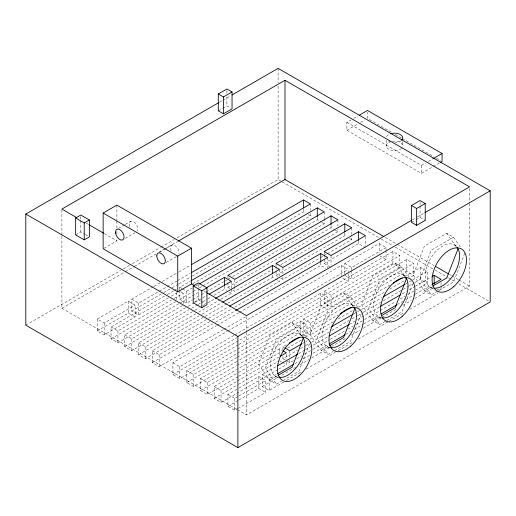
<?xml version="1.0" encoding="UTF-8"?>
<svg xmlns="http://www.w3.org/2000/svg" width="516" height="516" viewBox="0 0 516 516"><rect width="100%" height="100%" fill="white"/><g stroke="black" fill="none" stroke-linecap="round" stroke-linejoin="round"><path stroke-width="0.39" stroke-dasharray="2.58 1.94" d="M309.503 343.92L298.906 371.236L284.245 379.705M361.065 314.154L350.467 341.469L333.71 351.144M412.916 283.645L402.029 311.703L386.671 320.571M464.761 253.137L453.59 281.93L438.929 290.398M219.564 102.174L222.351 100.562M223.047 100.162L230.716 95.737M218.3 110.843L222.261 108.554M222.925 108.173L226.892 105.877L230.755 108.115M75.646 234.877L80.799 231.903L84.766 234.193M118.428 228.388L124.62 224.815M125.304 224.421L130.806 221.248M103.832 248.377L116.893 240.83L116.893 238.45M125.324 238.392L134.947 232.832M439.329 163.037L421.449 173.357L346.855 130.29L346.855 122.35L350.983 119.97M353.731 118.383L357.859 116.003M346.855 130.29L357.859 123.943M360.607 122.35L364.735 119.97M25.8 325.177L120.589 270.455M123.376 268.842L129.651 265.224M132.438 263.611L160.321 247.519M161.018 247.112L174.26 239.469M177.046 237.857L278.111 179.51L281.601 181.522M61.894 236.289L61.894 308.31L124.64 272.087M125.336 271.68L133.702 266.849M134.399 266.45L156.013 253.975M158.799 252.363L163.675 249.544M164.378 249.144L177.62 241.494M159.399 252.337L165.591 248.77M166.275 248.37L171.776 245.197M166.165 262.47L176.478 256.517M97.298 319.03L128.239 301.163L135.108 305.137L135.108 317.043L104.174 334.903L97.298 330.937L97.298 319.03L104.174 322.997L135.108 305.137M168.468 297.784L138.546 315.057L131.677 311.09L131.677 299.183L153.246 286.728M153.942 286.328L161.592 281.904M162.288 281.504L178.297 272.267M178.994 271.861L190.127 265.437M131.677 299.183L138.546 303.15L158.728 291.501M159.425 291.095L166.384 287.083M167.081 286.677L176.82 281.052M177.517 280.652L190.043 273.422M97.298 330.937L128.239 313.077L135.108 317.043M131.677 311.09L162.985 293.011M163.682 292.611L171.338 288.192M172.034 287.786L178.297 284.174M178.994 283.768L191.513 276.537M192.21 276.137L303.543 211.857L305.607 213.05M182.541 305.536L117.925 342.843L111.05 338.87L111.05 326.963L164.546 296.074M167.326 294.475L173.582 290.863M174.279 290.463L176.362 289.257M179.8 289.657L179.8 287.277L190.269 281.226M171.254 296.178L176.82 292.965M192.823 283.723L310.419 215.83L310.419 211.063M111.05 326.963L117.925 330.937L171.422 300.048M174.202 298.442L183.238 293.23L183.238 303.55M182.548 288.863L186.676 291.243L192.255 288.018M195.745 286.006L198.537 284.393M111.05 338.87L175.666 301.57M179.8 290.45L179.8 299.183L192.358 291.927M193.061 291.527L196.551 289.508M199.344 287.896L202.13 286.283M202.833 285.883L317.295 219.797L321.423 222.177M195.809 313.754L131.677 350.783L124.801 346.81L124.801 334.903L179.871 303.111M180.568 302.705L200.085 291.437M346.855 122.35L421.449 165.417L425.577 163.037M428.325 161.45L433.137 158.67M179.8 299.183L186.676 303.15L192.255 299.925M192.952 299.525L200.634 295.094M201.33 294.688L205.516 292.269M206.213 291.869L223.667 281.794M224.363 281.388L227.156 279.782M227.853 279.375L229.949 278.169M232.735 276.557L324.171 223.763L324.171 219.797M194.493 302.008L198.363 299.777L200.343 300.918M124.801 334.903L131.677 338.87L187.443 306.678M188.14 306.272L194.416 302.653M195.113 302.247L202.079 298.222M202.782 297.822L206.961 295.404M124.801 346.81L188.933 309.787M191.72 308.175L197.299 304.956M197.996 304.55L202.175 302.137M202.872 301.737L207.058 299.319M207.755 298.919L211.238 296.906M214.03 295.294L224.486 289.257L226.55 290.45M227.924 282.51L227.924 287.277L331.046 227.737L334.484 229.723M209.664 321.629L145.422 358.717L138.546 354.75L138.546 342.843L194.409 310.593M195.106 310.187L199.292 307.768M202.788 305.756L206.974 303.337M207.671 302.931L214.656 298.899M198.595 312.141L220.203 299.667M220.906 299.267L231.362 293.23L231.362 289.257M232.735 290.05L234.799 291.243L273.119 269.12M280.788 264.695L337.922 231.703L337.922 229.323M138.546 342.843L145.422 346.81L199.189 315.773M201.982 314.16L222.228 302.466M138.546 354.75L227.227 303.556M227.924 303.15L272.609 277.35L274.673 278.543M276.047 271.397L276.047 275.363L344.798 235.677L346.855 236.863M223.209 329.685L159.173 366.657L152.297 362.69L152.297 350.783L207.98 318.636M208.677 318.23L228.162 306.981M212.457 320.017L232.006 308.729M234.799 307.117L279.485 281.317L279.485 278.937M280.859 278.143L282.923 279.337L319.726 258.084M320.423 257.684L323.197 256.084M323.893 255.678L326.673 254.078M327.363 253.679L351.673 239.643L351.673 234.883M152.297 350.783L159.173 354.75L212.766 323.809M215.553 322.203L235.735 310.548M152.297 362.69L216.333 325.719M217.03 325.319L238.605 312.857M239.301 312.457L320.733 265.443L325.544 268.223M324.171 254.723L324.171 263.457L358.543 243.61L365.418 247.583M412.407 219.855L416.593 217.442M417.289 217.036L424.262 213.011M223.905 329.285L245.481 316.83M411.484 222.377L415.451 220.087M416.109 219.706L420.076 217.417L425.229 220.39M238.263 344.811L179.8 378.563L172.925 374.597L172.925 362.69L227.214 331.343M227.911 330.943L341.36 265.443L348.236 269.41L348.236 271.797M344.798 273.777L344.798 263.457L379.17 243.61L386.045 247.583L386.045 249.963M172.925 362.69L179.8 366.657L234.09 335.316M234.78 334.91L348.236 269.41M344.798 263.457L351.673 267.43L386.045 247.583M172.925 374.597L236.954 337.625M236.838 361.51L193.545 386.503L186.676 382.537L186.676 370.623L320.733 293.23L327.608 297.197L327.608 309.103L237.534 361.11M324.171 291.243L392.921 251.55L399.797 255.517L399.797 267.43L331.046 307.117L324.171 303.15L324.171 291.243L331.046 295.21L399.797 255.517M238.96 344.411L348.236 281.317L348.236 272.59M344.798 275.363L351.673 279.337L386.045 259.49L386.045 250.757M186.676 370.623L193.545 374.597L236.838 349.603M237.534 349.197L327.608 297.197M186.676 382.537L320.733 305.137L327.608 309.103M324.171 303.15L392.921 263.457L399.797 267.43M306.053 336.722L298.906 326.551L292.03 322.584L269.687 335.484L258.516 364.277L269.687 380.169L276.563 384.136L281.452 381.318M357.62 306.955L350.467 296.784L343.592 292.811L321.249 305.711L310.077 334.503L321.249 350.403L328.124 354.369L333.013 351.544M409.182 277.182L402.029 267.011L395.153 263.044L372.81 275.944L361.639 304.737L372.81 320.63L379.686 324.603L385.968 320.971M460.291 246.783L453.59 237.244L446.714 233.277L424.371 246.177L413.2 274.97L424.371 290.863L431.247 294.829L438.232 290.798M237.973 376.732L207.297 394.443L200.421 390.47L200.421 378.563L236.67 357.633M237.366 357.233L300.106 321.01L306.981 324.983L306.981 336.89L300.106 332.917L237.366 369.14M333.413 321.629L310.419 334.903L303.543 330.937L303.543 319.03L406.673 259.49L413.542 263.457L413.542 275.363L410.059 277.376M298.906 326.551L276.563 339.451L265.392 368.243L276.563 384.136M350.467 296.784L328.124 309.684L316.953 338.477L328.124 354.369M402.029 267.011L379.686 279.911L368.514 308.703L379.686 324.603M453.59 237.244L431.247 250.144L420.076 278.937L431.247 294.829M200.421 378.563L207.297 382.537L236.573 365.631M237.276 365.225L306.981 324.983M303.543 319.03L310.419 322.997L413.542 263.457M200.421 390.47L236.67 369.546M303.543 330.937L406.673 271.397L413.542 275.363M278.021 369.488L221.048 402.383L214.172 398.41L214.172 386.503L237.799 372.862M238.489 372.462L279.485 348.797L282.233 350.383M282.923 349.99L282.923 346.81L286.412 344.798M301.763 335.929L338.057 314.979M352.718 306.517L390.406 284.755M404.363 276.699L420.417 267.43L427.293 271.397L427.293 283.303L416.128 289.753M238.669 376.332L281.188 351.783M287.464 348.158L301.409 340.108M338.29 318.811L352.925 310.368M358.497 307.149L384.975 291.863M389.857 289.044L404.486 280.594M214.172 386.503L221.048 390.47L278.717 357.175M302.357 343.527L305.15 341.915M305.853 341.515L307.246 340.708M310.039 339.096L330.279 327.408M354.008 313.709L356.801 312.096M357.498 311.69L381.93 297.59M405.66 283.89L408.453 282.278M409.149 281.871L411.942 280.259M412.639 279.859L427.293 271.397M214.172 398.41L237.799 384.775M238.489 384.368L278.788 361.103M282.923 356.337L282.923 358.717L297.577 350.254M300.37 348.642L305.259 345.823M305.956 345.423L310.838 342.598M311.535 342.198L328.989 332.123M331.782 330.511L349.229 320.436M352.022 318.824L356.904 316.005M357.601 315.605L362.49 312.78M363.187 312.38L380.634 302.305M383.427 300.693L402.274 289.811M402.97 289.411L408.556 286.187M409.252 285.78L414.135 282.962M414.838 282.562L420.417 279.337L427.293 283.303M238.237 408.337L234.799 410.317L227.924 406.35L227.924 394.443L238.237 388.49M238.921 388.09L258.858 376.583L265.734 380.55L265.734 392.457L238.921 407.937M283.787 382.034L269.171 390.47L262.296 386.503L262.296 374.597L276.911 366.16M298.48 353.705L304.743 350.087M305.44 349.687L328.402 336.432M349.274 324.377L354.847 321.165M357.627 319.559L379.892 306.704M402.164 293.849L406.337 291.437M409.117 289.831L414.683 286.612M415.38 286.212L431.389 276.976M278.717 369.088L286.361 364.67L286.361 359.91M287.044 361.103L289.798 362.69L293.288 360.671M296.777 358.659L301.66 355.84M304.453 354.228L312.128 349.796M312.831 349.39L329.582 339.722M330.279 339.315L344.933 330.853M347.726 329.24L353.312 326.022M356.105 324.409L363.78 319.972M364.477 319.572L395.888 301.441M400.074 299.022L404.957 296.197M407.75 294.584L415.432 290.153M227.924 394.443L234.799 398.41L238.237 396.423M238.921 396.03L265.734 380.55M262.296 374.597L269.171 378.563L276.828 374.145M294.92 363.703L299.093 361.29M303.266 358.878L310.226 354.86M313.012 353.254L328.318 344.417M345.714 334.374L350.583 331.562M354.066 329.55L363.109 324.332M363.806 323.925L379.808 314.689M397.204 304.646L402.77 301.428M405.557 299.822L414.6 294.604M415.296 294.197L431.305 284.961M269.687 380.169L277.369 375.732M321.249 350.403L328.931 345.965M372.81 320.63L380.492 316.198M424.371 290.863L432.053 286.425M227.924 406.35L238.237 400.397M238.921 399.997L258.858 388.49L265.734 392.457M262.296 386.503L295.7 367.218M299.873 364.812L308.916 359.588M311.703 357.981L345.797 338.296M351.364 335.077L359.717 330.259M363.193 328.253L381.285 317.804M381.982 317.405L397.288 308.568M402.854 305.349L411.207 300.531M414.683 298.525L432.776 288.076M286.567 380.427L301.183 371.991M306.053 369.179L335.277 352.305M338.057 350.699L352.673 342.263M358.239 339.051L388.161 321.778M388.858 321.371L404.163 312.535M409.73 309.323L438.258 292.849M237.431 409.652L246.487 414.883L469.573 286.083L469.573 203.659M391.186 132.07L367.482 118.383L367.482 112.03M395.366 134.483L401.642 138.107M402.338 138.507L433.711 156.619M436.497 158.231L440.683 160.644M454.57 244.99L458.008 246.97M385.291 237.418L396.436 243.855M397.133 244.255L434.053 265.572M449.372 274.422L451.461 275.628M452.158 276.028L458.427 279.646M459.124 280.053L469.573 286.083M282.297 181.929L380.666 238.721M381.363 239.121L392.528 245.571M395.314 247.177L434.388 269.739M435.085 270.139L447.643 277.389M448.34 277.795L451.132 279.401M451.829 279.807L456.015 282.22M458.808 283.832L488.807 301.157M308.362 214.637L310.419 215.83M322.107 222.577L324.171 223.763M335.168 230.117L337.922 231.703M349.609 238.45L351.673 239.643M379.86 255.917L386.045 259.49M436.917 288.863L440.354 290.843M430.267 287.09L433.014 288.676M403.009 274.757L406.447 276.744M324.171 263.457L330.356 267.03M342.734 278.143L348.236 281.317M378.705 316.856L382.143 318.843M351.448 304.524L354.885 306.51M276.047 275.363L278.111 276.557M275.357 278.937L279.485 281.317M227.924 287.277L229.988 288.463M327.144 346.623L330.582 348.61M229.298 292.037L231.362 293.23M299.886 334.297L302.634 335.884M86.262 223.144L88.346 224.35M104.361 233.6L116.893 240.83M204.02 291.134L205.407 291.94M179.8 287.277L181.858 288.463M282.923 346.81L284.297 347.603M85.424 234.574L89.391 236.863M201.001 301.299L205.632 303.976M180.484 291.637L183.238 293.23M282.923 358.717L286.361 360.703M279.485 360.703L281.549 361.897M282.233 362.29L286.361 364.67M275.583 376.396L278.33 377.983M61.894 308.31L236.734 409.252M446.714 233.277L456.55 247.261M395.153 263.044L404.538 276.395M343.592 292.811L352.976 306.162M292.03 322.584L301.415 335.935M469.573 188.45L469.573 202.859M441.045 282.51L441.045 291.243M421.449 165.417L421.449 173.357M420.417 267.43L420.417 279.337M420.076 202.149L420.076 205.362M420.076 206.168L420.076 217.417M406.673 259.49L406.673 271.397M402.732 141.9L402.732 145.867M392.921 251.55L392.921 263.457M386.2 140.313L386.2 145.867M379.17 243.61L379.17 253.137M365.418 236.47L365.418 245.997M358.543 241.23L358.543 243.61M351.673 227.737L351.673 234.083M351.673 267.43L351.673 269.81M351.673 270.603L351.673 279.337M344.798 232.497L344.798 235.677M341.36 265.443L341.36 275.763M337.922 219.797L337.922 226.15M331.046 225.357L331.046 227.737M331.046 255.517L331.046 265.043M331.046 295.21L331.046 307.117M327.608 257.503L327.608 267.823M324.171 211.857L324.171 219.003M324.171 251.55L324.171 253.93M320.733 262.27L320.733 265.443M320.733 293.23L320.733 305.137M317.295 217.417L317.295 219.797M310.419 203.923L310.419 210.27M310.419 322.997L310.419 334.903M303.543 208.683L303.543 211.857M300.106 321.01L300.106 332.917M289.798 350.783L289.798 357.13M289.798 360.31L289.798 362.69M286.361 354.35L286.361 359.117M282.923 267.43L282.923 273.777M282.923 276.957L282.923 279.337M279.485 269.41L279.485 275.763M279.485 348.797L279.485 355.15M278.111 68.37L278.111 82.87M278.111 86.088L278.111 179.51M276.047 263.457L276.047 265.837M276.047 266.637L276.047 270.603M272.609 274.97L272.609 277.35M269.171 378.563L269.171 390.47M258.858 376.583L258.858 388.49M246.487 316.45L246.487 331.659M246.487 332.459L246.487 414.883M234.799 279.337L234.799 285.683M234.799 286.477L234.799 291.243M234.799 398.41L234.799 410.317M231.362 281.317L231.362 288.463M227.924 275.363L227.924 277.75M226.892 90.616L226.892 93.828M226.892 97.047L226.892 105.877M224.486 286.083L224.486 289.257M221.048 390.47L221.048 402.383M207.297 382.537L207.297 394.443M198.363 284.51L198.363 287.728M198.363 288.528L198.363 299.777M193.545 374.597L193.545 386.503M186.676 291.243L186.676 303.15M179.8 366.657L179.8 378.563M176.362 292.437L176.362 299.577M159.173 354.75L159.173 366.657M145.422 346.81L145.422 358.717M138.546 303.15L138.546 315.057M131.677 338.87L131.677 350.783M128.239 301.163L128.239 313.077M117.925 330.937L117.925 342.843M116.893 205.11L116.893 220.19M116.893 220.983L116.893 228.13M116.893 231.303L116.893 234.483M104.174 322.997L104.174 334.903M80.799 216.636L80.799 219.855M80.799 220.655L80.799 231.903M61.894 209.877L61.894 235.49M171.093 250.789A6.076 3.509 60 0 1 174.253 245.216A6.076 3.509 60 0 1 178.962 254.136M129.671 226.485A6.076 3.509 60 0 1 133.38 221.577A6.076 3.509 60 0 1 137.598 230.678M277.634 377.235A24.304 14.035 -60 0 1 276.234 347.236A24.304 14.035 -60 0 1 302.621 336.825M329.937 347.623A24.304 14.035 -60 0 1 327.144 318.559A24.304 14.035 -60 0 1 353.712 306.446M381.498 317.856A24.304 14.035 -60 0 1 378.705 288.792A24.304 14.035 -60 0 1 405.273 276.679M433.066 288.089A24.304 14.035 -60 0 1 430.267 259.019A24.304 14.035 -60 0 1 456.834 246.912M392.328 141.261A8.262 4.773 0 0 1 402.448 147.105M401.622 148.253A8.262 4.773 0 0 1 388.625 149.247A8.262 4.773 0 0 1 390.335 141.739M401.235 140.668A8.262 4.773 0 0 1 395.185 142.687M390.335 142.061A8.262 4.773 0 0 1 388.625 141.307M386.484 136.695A8.262 4.773 0 0 1 390.335 133.799"/><path stroke-width="0.77" d="M218.3 93.97L226.892 89.01L232.045 91.99L232.045 108.857L223.454 113.817L218.3 110.843L218.3 93.97L223.454 96.95L232.045 91.99M232.11 94.931L278.111 68.37L490.2 190.823L490.2 301.957L237.889 447.63L25.8 325.177L25.8 214.043L218.868 102.574M424.958 212.611L469.573 186.85L284.987 80.277L61.894 209.077L76.516 217.52M75.646 218.01L80.799 215.03L89.391 219.997L89.391 236.863L84.237 239.843L75.646 234.877L75.646 218.01L84.237 222.97L89.391 219.997M103.142 213.05L116.893 205.11L191.488 248.177L191.488 283.897L177.736 291.837L103.142 248.77L103.142 213.05L177.736 256.11L191.488 248.177M359.233 115.21L367.482 110.443L442.077 153.51L442.077 161.45L440.703 162.243M178.317 241.095L284.987 179.51L383.898 236.618M191.513 264.631L303.543 199.95L310.419 203.923L191.43 272.616M190.965 280.827L317.295 207.89L324.171 211.857L199.234 283.987M193.203 285.883L198.363 282.903L206.955 287.87L206.955 304.737L201.795 307.71L193.203 302.75L193.203 285.883L201.795 290.843L206.955 287.87M206.361 287.812L224.486 277.35L231.362 281.317L209.051 294.197M331.046 215.83L227.924 275.363L234.799 279.337L337.922 219.797L331.046 215.83L331.046 224.563M433.137 158.67L442.077 153.51M215.353 298.5L272.609 265.443L279.485 269.41L222.925 302.066M344.798 223.763L276.047 263.457L282.923 267.43L351.673 227.737L344.798 223.763L344.798 231.703M229.555 306.175L320.733 253.537L327.608 257.503L235.735 310.548M358.543 231.703L324.171 251.55L331.046 255.517L365.418 235.677L358.543 231.703L358.543 240.437M411.484 205.503L420.076 200.543L425.229 203.523L425.229 220.39L416.638 225.35L411.484 222.377L411.484 205.503L416.638 208.483L425.229 203.523M411.71 220.261L246.487 315.65L206.8 292.74M25.8 214.043L237.889 336.49L490.2 190.823M289.205 343.185L299.673 337.142M340.154 313.767L351.319 307.323M393.198 283.142L402.274 277.905M280.104 356.375L286.361 352.763L282.923 350.783M301.66 343.927L289.798 350.783L284.987 348.003M331.672 326.602L353.312 314.109M383.323 296.784L404.957 284.29M277.608 365.76L297.784 354.105M329.098 336.026L349.274 324.377M380.589 306.298L400.771 294.649M432.079 276.57L434.169 275.363L441.045 279.337L432.002 284.555M277.524 373.745L293.527 364.502M329.014 344.017L345.017 334.774M381.201 313.883L396.514 305.046M278.066 375.332L292.03 367.269L303.202 338.477L302.312 337.206M329.627 345.565L343.592 337.503L354.763 308.703L353.873 307.433M381.885 315.392L395.153 307.73L406.324 278.937L405.434 277.666M432.75 286.025L446.714 277.963L457.885 249.17L456.995 247.899M435.446 266.379L448.681 274.015M89.042 224.757L103.664 233.193M191.488 283.897L194.268 285.503M434.169 275.363L434.169 284.097M416.638 208.483L416.638 225.35M320.733 253.537L320.733 261.477M317.295 207.89L317.295 216.623M303.543 199.95L303.543 207.89M284.987 80.277L284.987 179.51M272.609 265.443L272.609 273.383M237.889 336.49L237.889 447.63M224.486 277.35L224.486 285.29M223.454 96.95L223.454 113.817M201.795 290.843L201.795 307.71M177.736 256.11L177.736 291.837M84.237 222.97L84.237 239.843M302.621 336.825A24.304 14.035 -60 0 1 299.886 362.361A24.304 14.035 -60 0 1 279.143 377.493M354.182 307.059A24.304 14.035 -60 0 1 351.448 332.594A24.304 14.035 -60 0 1 330.704 347.726M405.744 277.292A24.304 14.035 -60 0 1 403.009 302.821A24.304 14.035 -60 0 1 382.266 317.953M457.305 247.519A24.304 14.035 -60 0 1 454.57 273.054A24.304 14.035 -60 0 1 433.827 288.186M390.335 133.799A8.262 4.773 0 0 1 400.313 134.56A8.262 4.773 0 0 1 401.622 140.32M299.054 375.912A24.304 14.035 -60 0 0 306.762 338.264A24.304 14.035 -60 0 0 278.008 363.761A24.304 14.035 -60 0 0 299.054 375.912M350.622 346.146A24.304 14.035 -60 0 0 358.323 308.497A24.304 14.035 -60 0 0 329.569 333.994A24.304 14.035 -60 0 0 350.622 346.146M402.183 316.379A24.304 14.035 -60 0 0 409.885 278.724A24.304 14.035 -60 0 0 381.13 304.227A24.304 14.035 -60 0 0 402.183 316.379M453.745 286.606A24.304 14.035 -60 0 0 461.446 248.957A24.304 14.035 -60 0 0 432.692 274.454A24.304 14.035 -60 0 0 453.745 286.606M156.767 255.917A6.076 3.509 60 0 0 163.211 263.934A6.076 3.509 60 0 0 163.211 255.336A6.076 3.509 60 0 0 156.767 255.917M115.584 232.993A6.076 3.509 60 0 0 122.569 239.979A6.076 3.509 60 0 0 121.286 230.775A6.076 3.509 60 0 0 115.584 232.993"/></g></svg>
